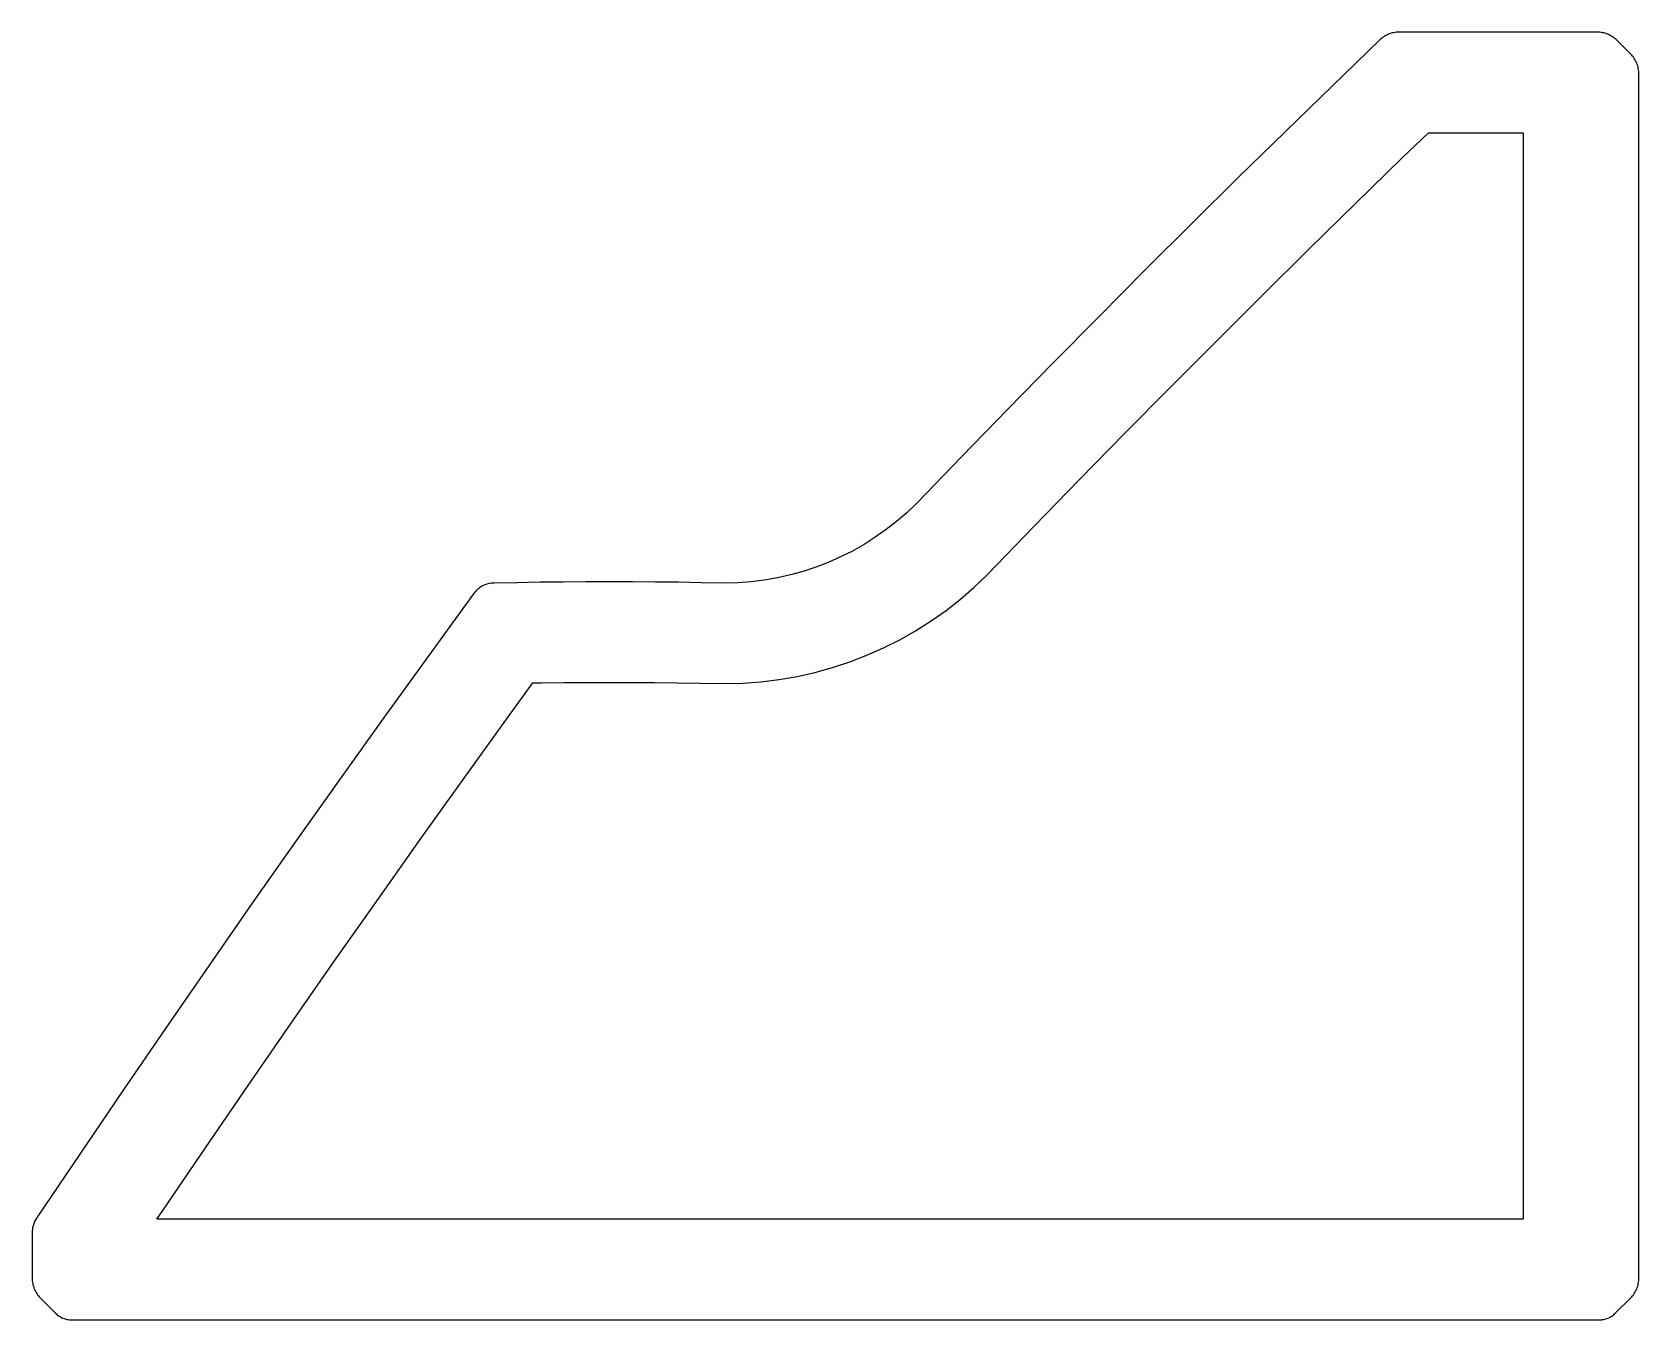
# Model space of a CAD drawing. Header units: metres. Extents: x 0 to 320, y 0 to 256.
import ezdxf

# ---------------------------------------------------------------- set-up
doc = ezdxf.new("R2010")
doc.units = ezdxf.units.M

msp = doc.modelspace()

# ---------------------------------------------------------------- linework, layer by layer
for p, q in [((270.18, 255.86), (269.93, 255.77)), ((270.44, 255.95), (270.18, 255.86)), ((270.7, 256.02), (270.44, 255.95)), ((270.96, 256.08), (270.7, 256.02)), ((271.23, 256.12), (270.96, 256.08)), ((271.5, 256.16), (271.23, 256.12)), ((271.76, 256.18), (271.5, 256.16)), ((272.03, 256.18), (271.76, 256.18)), ((311.48, 256.18), (272.03, 256.18)), ((311.75, 256.18), (311.48, 256.18)), ((312.02, 256.16), (311.75, 256.18)), ((312.29, 256.12), (312.02, 256.16)), ((312.55, 256.08), (312.29, 256.12)), ((312.81, 256.02), (312.55, 256.08)), ((313.07, 255.95), (312.81, 256.02)), ((313.33, 255.86), (313.07, 255.95)), ((313.58, 255.77), (313.33, 255.86)), ((268.14, 254.57), (258.76, 245.52)), ((268.34, 254.76), (268.14, 254.57)), ((268.55, 254.94), (268.34, 254.76)), ((268.76, 255.1), (268.55, 254.94)), ((268.98, 255.26), (268.76, 255.1)), ((269.21, 255.4), (268.98, 255.26)), ((269.44, 255.53), (269.21, 255.4)), ((269.68, 255.66), (269.44, 255.53)), ((269.93, 255.77), (269.68, 255.66)), ((313.83, 255.66), (313.58, 255.77)), ((314.07, 255.53), (313.83, 255.66)), ((314.31, 255.4), (314.07, 255.53)), ((314.53, 255.26), (314.31, 255.4)), ((314.75, 255.1), (314.53, 255.26)), ((314.97, 254.94), (314.75, 255.1)), ((315.17, 254.76), (314.97, 254.94)), ((315.37, 254.57), (315.17, 254.76)), ((318.14, 251.79), (315.37, 254.57)), ((318.33, 251.6), (318.14, 251.79)), ((318.51, 251.4), (318.33, 251.6)), ((318.67, 251.18), (318.51, 251.4)), ((318.83, 250.96), (318.67, 251.18)), ((318.97, 250.73), (318.83, 250.96)), ((319.11, 250.5), (318.97, 250.73)), ((319.23, 250.26), (319.11, 250.5)), ((319.34, 250.01), (319.23, 250.26)), ((319.44, 249.76), (319.34, 250.01)), ((319.52, 249.5), (319.44, 249.76)), ((319.59, 249.24), (319.52, 249.5)), ((319.65, 248.98), (319.59, 249.24)), ((319.7, 248.71), (319.65, 248.98)), ((319.73, 248.44), (319.7, 248.71)), ((319.75, 248.18), (319.73, 248.44)), ((319.76, 247.91), (319.75, 248.18)), ((319.76, 8.28), (319.76, 247.91)), ((258.76, 245.52), (249.41, 236.43)), ((249.41, 236.43), (240.11, 227.31)), ((272.68, 231.16), (277.89, 236.18)), ((277.89, 236.18), (296.76, 236.18)), ((296.76, 236.18), (296.76, 20)), ((263.39, 222.12), (272.68, 231.16)), ((240.11, 227.31), (230.83, 218.15)), ((254.13, 213.05), (263.39, 222.12)), ((230.83, 218.15), (221.6, 208.95)), ((244.92, 203.95), (254.13, 213.05)), ((221.6, 208.95), (212.4, 199.71)), ((235.74, 194.8), (244.92, 203.95)), ((212.4, 199.71), (203.24, 190.44)), ((226.6, 185.62), (235.74, 194.8)), ((203.24, 190.44), (194.11, 181.13)), ((217.49, 176.41), (226.6, 185.62)), ((194.11, 181.13), (185.02, 171.78)), ((208.42, 167.16), (217.49, 176.41)), ((185.02, 171.78), (175.97, 162.4)), ((199.39, 157.87), (208.42, 167.16)), ((174.05, 160.57), (172.04, 158.84)), ((175.97, 162.4), (174.05, 160.57)), ((169.96, 157.21), (167.79, 155.68)), ((172.04, 158.84), (169.96, 157.21)), ((190.07, 148.21), (199.39, 157.87)), ((165.55, 154.27), (163.24, 152.96)), ((167.79, 155.68), (165.55, 154.27)), ((158.45, 150.69), (155.98, 149.74)), ((160.88, 151.77), (158.45, 150.69)), ((163.24, 152.96), (160.88, 151.77)), ((145.71, 147.17), (143.08, 146.84)), ((148.32, 147.62), (145.71, 147.17)), ((150.91, 148.2), (148.32, 147.62)), ((153.46, 148.91), (150.91, 148.2)), ((155.98, 149.74), (153.46, 148.91)), ((187.49, 145.75), (190.07, 148.21)), ((87.84, 144.45), (78.93, 132.2)), ((88.02, 144.69), (87.84, 144.45)), ((88.21, 144.92), (88.02, 144.69)), ((88.42, 145.14), (88.21, 144.92)), ((88.64, 145.34), (88.42, 145.14)), ((88.87, 145.53), (88.64, 145.34)), ((89.11, 145.71), (88.87, 145.53)), ((89.37, 145.87), (89.11, 145.71)), ((89.63, 146.02), (89.37, 145.87)), ((89.9, 146.15), (89.63, 146.02)), ((90.18, 146.26), (89.9, 146.15)), ((90.46, 146.36), (90.18, 146.26)), ((90.75, 146.44), (90.46, 146.36)), ((91.04, 146.5), (90.75, 146.44)), ((91.34, 146.55), (91.04, 146.5)), ((91.64, 146.57), (91.34, 146.55)), ((91.94, 146.58), (91.64, 146.57)), ((96.52, 146.66), (91.94, 146.58)), ((101.11, 146.73), (96.52, 146.66)), ((105.69, 146.78), (101.11, 146.73)), ((110.28, 146.8), (105.69, 146.78)), ((114.86, 146.81), (110.28, 146.8)), ((119.45, 146.8), (114.86, 146.81)), ((124.03, 146.78), (119.45, 146.8)), ((128.62, 146.73), (124.03, 146.78)), ((133.2, 146.66), (128.62, 146.73)), ((137.79, 146.58), (133.2, 146.66)), ((140.44, 146.65), (137.79, 146.58)), ((143.08, 146.84), (140.44, 146.65)), ((184.74, 143.38), (187.49, 145.75)), ((178.9, 139.05), (181.87, 141.14)), ((181.87, 141.14), (184.74, 143.38)), ((175.83, 137.11), (178.9, 139.05)), ((169.43, 133.68), (172.67, 135.31)), ((172.67, 135.31), (175.83, 137.11)), ((78.93, 132.2), (70.08, 119.92)), ((162.72, 130.9), (166.11, 132.21)), ((166.11, 132.21), (169.43, 133.68)), ((148.65, 127.38), (152.22, 128)), ((152.22, 128), (155.77, 128.79)), ((155.77, 128.79), (159.27, 129.76)), ((159.27, 129.76), (162.72, 130.9)), ((95.13, 120.47), (99.67, 126.71)), ((99.67, 126.71), (101.35, 126.73)), ((101.35, 126.73), (105.85, 126.78)), ((105.85, 126.78), (110.36, 126.8)), ((110.36, 126.8), (114.86, 126.81)), ((114.86, 126.81), (119.37, 126.8)), ((119.37, 126.8), (123.87, 126.78)), ((123.87, 126.78), (128.37, 126.73)), ((128.37, 126.73), (132.88, 126.67)), ((132.88, 126.67), (137.85, 126.58)), ((137.85, 126.58), (141.42, 126.67)), ((141.42, 126.67), (145.04, 126.93)), ((145.04, 126.93), (148.65, 127.38)), ((70.08, 119.92), (61.27, 107.61)), ((86.32, 108.25), (95.13, 120.47)), ((61.27, 107.61), (52.51, 95.26)), ((77.56, 96), (86.32, 108.25)), ((68.84, 83.72), (77.56, 96)), ((52.51, 95.26), (43.8, 82.87)), ((60.18, 71.4), (68.84, 83.72)), ((43.8, 82.87), (35.14, 70.45)), ((35.14, 70.45), (26.53, 57.99)), ((51.57, 59.04), (60.18, 71.4)), ((26.53, 57.99), (17.97, 45.5)), ((43, 46.65), (51.57, 59.04)), ((17.97, 45.5), (9.46, 32.98)), ((34.49, 34.23), (43, 46.65)), ((9.46, 32.98), (0.99, 20.42)), ((26.02, 21.77), (34.49, 34.23)), ((0.4, 19.32), (0.32, 19.12)), ((0.48, 19.51), (0.4, 19.32)), ((0.57, 19.7), (0.48, 19.51)), ((0.66, 19.88), (0.57, 19.7)), ((0.77, 20.07), (0.66, 19.88)), ((0.88, 20.25), (0.77, 20.07)), ((0.99, 20.42), (0.88, 20.25)), ((24.83, 20), (26.02, 21.77)), ((296.76, 20), (24.83, 20)), ((0.02, 17.69), (0, 17.48)), ((0, 17.48), (0, 17.27)), ((0, 17.27), (0, 8.28)), ((0.04, 17.89), (0.02, 17.69)), ((0.06, 18.1), (0.04, 17.89)), ((0.1, 18.31), (0.06, 18.1)), ((0.14, 18.51), (0.1, 18.31)), ((0.2, 18.72), (0.14, 18.51)), ((0.25, 18.92), (0.2, 18.72)), ((0.32, 19.12), (0.25, 18.92)), ((0, 8.28), (0.01, 8.01)), ((0.01, 8.01), (0.03, 7.74)), ((0.03, 7.74), (0.06, 7.47)), ((0.06, 7.47), (0.11, 7.21)), ((0.11, 7.21), (0.16, 6.94)), ((0.16, 6.94), (0.24, 6.68)), ((0.24, 6.68), (0.32, 6.43)), ((0.32, 6.43), (0.42, 6.17)), ((319.34, 6.17), (319.44, 6.43)), ((319.44, 6.43), (319.52, 6.68)), ((319.52, 6.68), (319.59, 6.94)), ((319.59, 6.94), (319.65, 7.21)), ((319.65, 7.21), (319.7, 7.47)), ((319.7, 7.47), (319.73, 7.74)), ((319.73, 7.74), (319.75, 8.01)), ((319.75, 8.01), (319.76, 8.28)), ((0.42, 6.17), (0.53, 5.93)), ((0.53, 5.93), (0.65, 5.69)), ((0.65, 5.69), (0.78, 5.45)), ((0.78, 5.45), (0.93, 5.22)), ((0.93, 5.22), (1.08, 5)), ((1.08, 5), (1.25, 4.79)), ((1.25, 4.79), (1.42, 4.58)), ((1.42, 4.58), (1.61, 4.39)), ((1.61, 4.39), (4.68, 1.32)), ((315.07, 1.32), (318.14, 4.39)), ((318.14, 4.39), (318.33, 4.58)), ((318.33, 4.58), (318.51, 4.79)), ((318.51, 4.79), (318.67, 5)), ((318.67, 5), (318.83, 5.22)), ((318.83, 5.22), (318.97, 5.45)), ((318.97, 5.45), (319.11, 5.69)), ((319.11, 5.69), (319.23, 5.93)), ((319.23, 5.93), (319.34, 6.17)), ((4.68, 1.32), (4.84, 1.17)), ((4.84, 1.17), (5.01, 1.02)), ((5.01, 1.02), (5.18, 0.89)), ((5.18, 0.89), (5.36, 0.76)), ((5.36, 0.76), (5.55, 0.64)), ((5.55, 0.64), (5.74, 0.53)), ((5.74, 0.53), (5.94, 0.43)), ((5.94, 0.43), (6.14, 0.34)), ((6.14, 0.34), (6.35, 0.26)), ((6.35, 0.26), (6.56, 0.19)), ((6.56, 0.19), (6.77, 0.13)), ((6.77, 0.13), (6.99, 0.09)), ((6.99, 0.09), (7.2, 0.05)), ((7.2, 0.05), (7.42, 0.02)), ((7.42, 0.02), (7.64, 0.01)), ((7.64, 0.01), (7.86, 0)), ((7.86, 0), (311.89, 0)), ((311.89, 0), (312.11, 0.01)), ((312.11, 0.01), (312.33, 0.02)), ((312.33, 0.02), (312.55, 0.05)), ((312.55, 0.05), (312.77, 0.09)), ((312.77, 0.09), (312.99, 0.13)), ((312.99, 0.13), (313.2, 0.19)), ((313.2, 0.19), (313.41, 0.26)), ((313.41, 0.26), (313.61, 0.34)), ((313.61, 0.34), (313.82, 0.43)), ((313.82, 0.43), (314.01, 0.53)), ((314.01, 0.53), (314.21, 0.64)), ((314.21, 0.64), (314.39, 0.76)), ((314.39, 0.76), (314.57, 0.89)), ((314.57, 0.89), (314.75, 1.02)), ((314.75, 1.02), (314.91, 1.17)), ((314.91, 1.17), (315.07, 1.32))]:
    msp.add_line(p, q)

doc.saveas('drawing.dxf')
